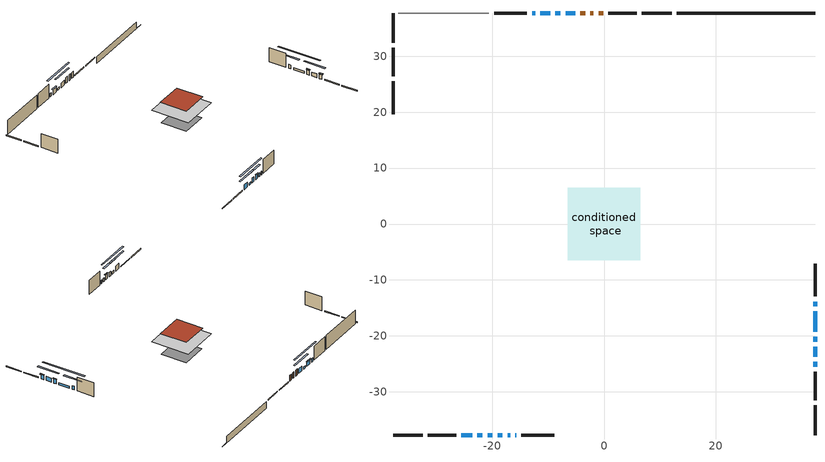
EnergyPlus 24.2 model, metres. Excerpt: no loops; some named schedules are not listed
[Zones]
conditioned space
 floor adiabatic (AdiabaticFloorConstruction): -6.44,-6.44 -6.44,6.44 6.44,6.44 6.44,-6.44 z3.97
 floor foundation (Slab1 construction): -4.39,-4.39 -4.39,4.39 4.39,4.39 4.39,-4.39 z-0.86
 wall outside (RimJoist1 construction): 12.1,37.72 6.79,37.72 / -37.72,-37.72 -32.41,-37.72 / -37.72,37.72 -37.72,32.41 / 37.72,-37.72 37.72,-32.41 z1.53:1.83
 wall outside (RimJoist2 construction): 5.86,37.72 0.8,37.72 / -31.48,-37.72 -26.42,-37.72 / -37.72,31.48 -37.72,26.42 / 37.72,-31.48 37.72,-26.42 z1.53:1.83
 wall outside (AdiabaticWallConstruction 1): -0.13,37.72 -0.95,37.72 / -1.88,37.72 -2.44,37.72 / -3.37,37.72 -4.21,37.72 z1.53:3.56
 wall outside (AdiabaticWallConstruction): 37.72,-25.49 37.72,-24.62 / -9.63,37.72 -11.36,37.72 / -20.81,-37.72 -19.94,-37.72 / -19.02,-37.72 -18.15,-37.72 z1.53:3.13; 37.72,-23.7 37.72,-21.94 z1.53:2.93; 37.72,-21.01 37.72,-20.2 / -5.14,37.72 -6.86,37.72 z1.53:3.11; -25.49,-37.72 -23.58,-37.72 z1.53:3.23; 37.72,-19.27 37.72,-15.61 / -7.79,37.72 -8.71,37.72 / -22.65,-37.72 -21.74,-37.72 z1.53:2.32; -17.23,-37.72 -16.77,-37.72 / -15.84,-37.72 -15.68,-37.72 / -12.29,37.72 -12.85,37.72 z1.53:2.75; 37.72,-14.68 37.72,-13.87 z1.53:2.83
 wall outside (Wall1 construction): -13.77,37.72 -19.64,37.72 / -14.76,-37.72 -8.89,-37.72 / -37.72,25.49 -37.72,19.62 / 37.72,-12.94 37.72,-7.07 z1.53:6.41
 wall foundation (FoundationWall1 construction): 13.03,37.72,-0.86 13.03,37.72,1.53 35.09,37.72,1.53 35.09,37.72,-0.76 37.72,37.72,-0.76 37.72,37.72,-0.86
 wall adiabatic (Wall3 construction): -20.57,37.72 -36.79,37.72 z1.53:6.41
 window (WindowConstruction): 37.72,-25.49 37.72,-24.62 z1.53:3.13
 window (WindowConstruction 5): 37.72,-23.69 37.72,-21.94 z1.53:2.93
 window (WindowConstruction 6): 37.72,-21.01 37.72,-20.2 z1.53:3.11
 window (WindowConstruction 7): -5.14,37.72 -6.86,37.72 z1.53:3.11
 window (WindowConstruction 8): -25.49,-37.72 -23.58,-37.72 z1.53:3.23
 window (WindowConstruction 12): 37.72,-19.27 37.72,-15.61 z1.53:2.32
 window (WindowConstruction 13): -7.79,37.72 -8.7,37.72 z1.53:2.32
 window (WindowConstruction 1): -9.63,37.72 -11.36,37.72 z1.53:3.13
 window (WindowConstruction 14): -22.65,-37.72 -21.74,-37.72 z1.53:2.32
 window (WindowConstruction 2): -20.81,-37.72 -19.95,-37.72 z1.53:3.13
 window (WindowConstruction 3): -19.02,-37.72 -18.15,-37.72 z1.53:3.13
 window (WindowConstruction 9): -17.22,-37.72 -16.77,-37.72 z1.53:2.75
 window (WindowConstruction 10): -15.84,-37.72 -15.69,-37.72 z1.53:2.75
 window (WindowConstruction 11): -12.29,37.72 -12.84,37.72 z1.53:2.75
 window (WindowConstruction 4): 37.72,-14.68 37.72,-13.87 z1.53:2.83
 door (Door): -0.13,37.72 -0.95,37.72 z1.53:3.56
 door (Door 1): -1.88,37.72 -2.44,37.72 z1.53:3.56
 door (Door 2): -3.37,37.72 -4.21,37.72 z1.53:3.56
 ceiling adiabatic (AdiabaticFloorConstruction): 6.44,-6.44 6.44,6.44 -6.44,6.44 -6.44,-6.44 z3.97
 roof outside (Roof1 construction): -4.55,4.55 -4.55,-4.55 4.55,-4.55 4.55,4.55 z6.41
shading: 37.72,-24.42 37.72,-25.69 38.13,-25.69 38.13,-24.42 z3.33; 37.72,-19.15 37.72,-26.48 38.13,-26.48 38.13,-19.15 z5.71; 37.72,-20 37.72,-21.21 38.13,-21.21 38.13,-20 z3.31; -9.65,37.72 -2.35,37.72 -2.35,38.13 -9.65,38.13 z5.89; -20.79,-37.72 -28.28,-37.72 -28.28,-38.13 -20.79,-38.13 z6.02; 37.72,-10.15 37.72,-24.73 38.13,-24.73 38.13,-10.15 z7.78; -14.16,37.72 -2.33,37.72 -2.33,38.13 -14.16,38.13 z7.78; -11.56,37.72 -9.43,37.72 -9.43,38.13 -11.56,38.13 z3.33; -16.28,-37.72 -28.11,-37.72 -28.11,-38.13 -16.28,-38.13 z7.78; -17.16,-37.72 -23.6,-37.72 -23.6,-38.13 -17.16,-38.13 z5.92; -17.95,-37.72 -19.22,-37.72 -19.22,-38.13 -17.95,-38.13 z3.33; 37.72,-11.08 37.72,-17.47 38.13,-17.47 38.13,-11.08 z5.61
[Building]
Building 1: Terrain=Suburbs
[Site:Location]
Quebec Intl AP_QC: Latitude {deg}=46.8; Longitude {deg}=-71.38; Time Zone {hr}=-5; Elevation {m}=74; Keep Site Location Information=Yes
[Site:GroundTemperature:Shallow]
0.0108218, -2.24938, -2.43038, -1.3578, 2.94801, 7.23376, 10.9493, 13.303, 13.5029, 11.5886, 7.96783, 3.81355
[Site:WaterMainsTemperature]
Calculation Method=Schedule; Temperature Schedule=mains temperature schedule
[Material] Roughness=Rough; Thermal Absorptance=0.9
Name | Thickness {m} | Conductivity {W/m-K} | Density {kg/m3} | Specific Heat {J/kg-K} | Solar Absorptance | Visible Absorptance
asphalt or fiberglass shingles | 0.00635 | 0.162714 | 1121.4 | 1465.45 | 0.4 | 0.4
concrete 4.0 in. | 0.1016 | 1.803125 | 2242.8 | 837.4 | 0.7 | 0.7
concrete 8.0 in. | 0.2032 | 1.803125 | 2242.8 | 837.4 | 0.7 | 0.7
door material | 0.04445 | 0.188738 | 512.64 | 1214.23 | 0.7 | 0.7
door material 1 | 0.04445 | 0.053851 | 512.64 | 1214.23 | 0.7 | 0.7
exterior vertical ins | 0.0510242 | 0.029427 | 32.04 | 1214.23 | 0.7 | 0.7
floor covering | 0.0127 | 0.0433444 | 54.468 | 1339.84 | 0.6 | 0.6
floor rigid ins; wall rigid ins | 0.512978 | 0.029427 | 32.04 | 1214.23 | 0.7 | 0.7
floor stud and cavity | 0.1397 | 1.75129 | 37.0049 | 1207.88 | 0.7 | 0.7
furniture material conditioned space 1 | 0.1524 | 0.115458 | 640.8 | 1214.23 | 0.6 | 0.6
gypsum board | 0.0127 | 0.160291 | 801 | 837.4 | 0.6 | 0.6
gypsum board 1 | 0.0127 | 0.160291 | 801 | 837.4 | 0.7 | 0.7
osb sheathing 0.5 in. | 0.0127 | 0.115458 | 512.64 | 1214.23 | 0.7 | 0.7
osb sheathing 0.5 in. 1 | 0.0127 | 0.115458 | 512.64 | 1214.23 | 0.4 | 0.4
osb sheathing 0.75 in. | 0.01905 | 0.115458 | 512.64 | 1214.23 | 0.7 | 0.7
rim joist stud and cavity | 0.0508 | 0.177588 | 50.32683 | 1063.81 | 0.6 | 0.6
rim joist stud and cavity 1 | 0.0508 | 0.107068 | 50.32683 | 1063.81 | 0.6 | 0.6
roof rigid ins | 0.103632 | 0.029427 | 32.04 | 1214.23 | 0.7 | 0.7
roof stud and cavity | 0.2032 | 0.272854 | 78.34581 | 1123.46 | 0.7 | 0.7
wall stud and cavity | 0.1397 | 0.130064 | 139.0536 | 1170.24 | 0.7 | 0.7
wall stud and cavity 1 | 0.1397 | 0.11293 | 139.0536 | 1170.24 | 0.7 | 0.7
wall stud and cavity 2 | 0.0889 | 0.380278 | 52.3479 | 1209.89 | 0.7 | 0.7
wall stud and cavity 3 | 0.0889 | 0.391764 | 83.0341 | 1211.67 | 0.7 | 0.7
wood siding | 0.0254 | 0.102417 | 544.68 | 1172.36 | 0.4 | 0.4
wood siding 1; wood siding 2; wood siding 3 | 0.0254 | 0.102417 | 544.68 | 1172.36 | 0.7 | 0.7
[WindowMaterial:SimpleGlazingSystem]
Name | U-Factor {W/m2-K} | Solar Heat Gain Coefficient
WindowMaterial | 2.94631 | 0.59
WindowMaterial 1 | 2.97868 | 0.56
WindowMaterial 10 | 3.03035 | 0.49
WindowMaterial 2 | 2.958238 | 0.57
WindowMaterial 3 | 2.91168 | 0.63
WindowMaterial 4 | 2.95142 | 0.58
WindowMaterial 5 | 2.97981 | 0.56
WindowMaterial 6 | 2.90032 | 0.65
WindowMaterial 7 | 5.37025 | 0.69
WindowMaterial 8 | 4.69684 | 0.56
WindowMaterial 9 | 2.98038 | 0.61
[Construction]
AdiabaticFloorConstruction: floor stud and cavity, floor rigid ins, osb sheathing 0.75 in., floor covering
AdiabaticWallConstruction: wood siding 2, wall rigid ins, wall stud and cavity 2, gypsum board
AdiabaticWallConstruction 1: wood siding 3, wall rigid ins, wall stud and cavity 2, gypsum board
Door; Door 2: door material
Door 1: door material 1
FoundationWall1 construction: concrete 8.0 in., gypsum board 1
furniture construction conditioned space 1: furniture material conditioned space 1
PartitionWallConstruction: gypsum board, wall stud and cavity 3, gypsum board
RimJoist1 construction: wood siding 1, rim joist stud and cavity
RimJoist2 construction: wood siding 1, rim joist stud and cavity 1
Roof1 construction: asphalt or fiberglass shingles, roof rigid ins, osb sheathing 0.75 in., roof stud and cavity, gypsum board
Slab1 construction: concrete 4.0 in.
Wall1 construction: wood siding, osb sheathing 0.5 in., wall stud and cavity, gypsum board
Wall3 construction: osb sheathing 0.5 in. 1, wall stud and cavity 1, gypsum board
WindowConstruction; WindowConstruction 1: WindowMaterial
WindowConstruction 10: WindowMaterial 8
WindowConstruction 11: WindowMaterial 9
WindowConstruction 12; WindowConstruction 13; WindowConstruction 14: WindowMaterial 10
WindowConstruction 2; WindowConstruction 3: WindowMaterial 1
WindowConstruction 4: WindowMaterial 2
WindowConstruction 5: WindowMaterial 3
WindowConstruction 6: WindowMaterial 4
WindowConstruction 7: WindowMaterial 5
WindowConstruction 8: WindowMaterial 6
WindowConstruction 9: WindowMaterial 7
[Zone]
conditioned space: Multiplier=1; Volume {m3}=689.5; Part of Total Floor Area=Yes
[Space]
conditioned space 1: Zone=conditioned space; Volume {m3}=689.5
[SurfaceProperty:ExposedFoundationPerimeter]
Slab1: Exposed Perimeter Calculation Method=TotalExposedPerimeter; Total Exposed Perimeter {m}=24.689
[InternalMass] Zone or ZoneList=conditioned space; Space or SpaceList=conditioned space 1
Name | Construction | Surface Area {m2}
furniture mass conditioned space 1 | furniture construction conditioned space 1 | 97.1279
partition wall mass | PartitionWallConstruction | 242.82
[Lights]
interior lighting: Zone or ZoneList or Space or SpaceList=conditioned space 1; Schedule=interior lighting schedule; Design Level Calculation Method=LightingLevel; Lighting Level {W}=343.2; Return Air Fraction=0; Fraction Radiant=0.6; Fraction Visible=0.2; Fraction Replaceable=1
[People]
occupants: Zone or ZoneList or Space or SpaceList=conditioned space 1; Number of People Schedule=occupants schedule; Number of People Calculation Method=People; Number of People=3; Fraction Radiant=0.314171; Sensible Heat Fraction=0.56303; Activity Level Schedule=occupants activity schedule; Carbon Dioxide Generation Rate {m3/s-W}=0; Enable ASHRAE 55 Comfort Warnings=No; Mean Radiant Temperature Calculation Type=EnclosureAveraged
[ElectricEquipment] Zone or ZoneList or Space or SpaceList=conditioned space 1; Design Level Calculation Method=EquipmentLevel
Name | Schedule | Design Level {W} | Fraction Latent | Fraction Radiant | Fraction Lost
clothes dryer | clothes dryer schedule | 140.772 | 0.015 | 0.081 | 0.85
clothes washer | clothes washer schedule | 32.1985 | 0.03 | 0.162 | 0.7
cooking range | cooking range schedule | 208.969 | 0.08 | 0.432 | 0.2
dishwasher | dishwasher schedule | 66.8632 | 0.3 | 0.18 | 0.4
fridge | fridge schedule | 72.9452 | 0 | 0.6 | 0
mech vent bath fan 0 | mech vent bath fan 0 schedule | 50.2 | 0 | 0 | 1
mech vent house fan | mech vent house fan schedule | 0 | 0 | 0 | 1
mech vent house fan cfis | mech vent house fan cfis schedule | 0 | 0 | 0 | 0
mech vent range fan 0 | mech vent range fan 0 schedule | 57 | 0 | 0 | 1
misc plug loads | misc plug loads schedule | 494.7 | 0.045 | 0.513 | 0.1
whole house fan | Always On Discrete | 0 | 0 | 0 | 1
[OtherEquipment] Zone or ZoneList or Space or SpaceList=conditioned space 1; Design Level Calculation Method=EquipmentLevel
Name | Fuel Type | Schedule | Design Level {W} | Fraction Latent | Fraction Radiant | Fraction Lost
clothes dryer 1 | Electricity | clothes dryer schedule | 0 | 0.015 | 0.081 | 0.85
cooking range 1 | Electricity | cooking range schedule | 0 | 0.08 | 0.432 | 0.2
general water use latent | None | general water use schedule | 59.3978 | 1 | 0 | 0
general water use sensible | None | general water use schedule | -58.539 | 0 | 0.6 | 0
mech vent house fan latent load | None | Always On Discrete | 0 | 1 | 0 | 0
mech vent house fan sensible load | None | Always On Discrete | 0 | 0 | 0 | 0
water heater energy adjustment1 | Electricity | Always On Discrete | 0.01 | 0 | 0 | 1
[ZoneInfiltration:DesignFlowRate] Zone or ZoneList or Space or SpaceList=conditioned space 1; Schedule=Always On Discrete; Design Flow Rate Calculation Method=Flow/Zone; Design Flow Rate {m3/s}=0
infil flow; natural vent flow; whole house fan flow
[Foundation:Kiva]
Foundation Kiva 1: Initial Indoor Air Temperature {C}=18; Wall Height Above Grade {m}=1.53; Wall Depth Below Slab {m}=0.2032; Custom Block Material Name 1=exterior vertical ins; Custom Block Depth 1 {m}=2.39; Custom Block X Position 1 {m}=0.2159; Custom Block Z Position 1 {m}=0
[Foundation:Kiva:Settings]
Soil Conductivity {W/m-K}=0.849921; Soil Density {kg/m3}=1842.3; Soil Specific Heat {J/kg-K}=418.7; Ground Solar Absorptivity=0.9; Ground Thermal Absorptivity=0.9; Ground Surface Roughness {m}=0.03; Far-Field Width {m}=40; Deep-Ground Boundary Condition=ZeroFlux; Deep-Ground Depth {m}=40; Minimum Cell Dimension {m}=0.2; Maximum Cell Growth Coefficient=3; Simulation Timestep=Timestep
[Exterior:Lights]
exterior lighting: Schedule=exterior lighting schedule; Design Level {W}=75.6
[Schedule:Week:Daily]
interior lighting schedule Week Rule - Jan1-Jan27: interior lighting schedule day, interior lighting schedule day, interior lighting schedule day, interior lighting schedule day, interior lighting schedule day, interior lighting schedule day, interior lighting schedule day, interior lighting schedule default day, interior lighting schedule default day, interior lighting schedule default day, interior lighting schedule default day, interior lighting schedule default day
interior lighting schedule Week Rule - Jan28-Feb3: interior lighting schedule day, interior lighting schedule day, interior lighting schedule day, interior lighting schedule day, interior lighting schedule day 1, interior lighting schedule day 1, interior lighting schedule day 1, interior lighting schedule default day, interior lighting schedule default day, interior lighting schedule default day, interior lighting schedule default day, interior lighting schedule default day
interior lighting schedule Week Rule - Feb4-Feb24: interior lighting schedule day 1, interior lighting schedule day 1, interior lighting schedule day 1, interior lighting schedule day 1, interior lighting schedule day 1, interior lighting schedule day 1, interior lighting schedule day 1, interior lighting schedule default day, interior lighting schedule default day, interior lighting schedule default day, interior lighting schedule default day, interior lighting schedule default day
interior lighting schedule Week Rule - Feb25-Mar3: interior lighting schedule day 1, interior lighting schedule day 1, interior lighting schedule day 1, interior lighting schedule day 1, interior lighting schedule day 2, interior lighting schedule day 2, interior lighting schedule day 2, interior lighting schedule default day, interior lighting schedule default day, interior lighting schedule default day, interior lighting schedule default day, interior lighting schedule default day
interior lighting schedule Week Rule - Mar4-Mar31: interior lighting schedule day 2, interior lighting schedule day 2, interior lighting schedule day 2, interior lighting schedule day 2, interior lighting schedule day 2, interior lighting schedule day 2, interior lighting schedule day 2, interior lighting schedule default day, interior lighting schedule default day, interior lighting schedule default day, interior lighting schedule default day, interior lighting schedule default day
interior lighting schedule Week Rule - Apr1-Apr28: interior lighting schedule day 3, interior lighting schedule day 3, interior lighting schedule day 3, interior lighting schedule day 3, interior lighting schedule day 3, interior lighting schedule day 3, interior lighting schedule day 3, interior lighting schedule default day, interior lighting schedule default day, interior lighting schedule default day, interior lighting schedule default day, interior lighting schedule default day
interior lighting schedule Week Rule - Apr29-May5: interior lighting schedule day 3, interior lighting schedule day 3, interior lighting schedule day 4, interior lighting schedule day 4, interior lighting schedule day 4, interior lighting schedule day 4, interior lighting schedule day 4, interior lighting schedule default day, interior lighting schedule default day, interior lighting schedule default day, interior lighting schedule default day, interior lighting schedule default day
interior lighting schedule Week Rule - May6-May26: interior lighting schedule day 4, interior lighting schedule day 4, interior lighting schedule day 4, interior lighting schedule day 4, interior lighting schedule day 4, interior lighting schedule day 4, interior lighting schedule day 4, interior lighting schedule default day, interior lighting schedule default day, interior lighting schedule default day, interior lighting schedule default day, interior lighting schedule default day
interior lighting schedule Week Rule - May27-Jun2: interior lighting schedule day 4, interior lighting schedule day 4, interior lighting schedule day 4, interior lighting schedule day 4, interior lighting schedule day 4, interior lighting schedule day 5, interior lighting schedule day 5, interior lighting schedule default day, interior lighting schedule default day, interior lighting schedule default day, interior lighting schedule default day, interior lighting schedule default day
interior lighting schedule Week Rule - Jun3-Jun30: interior lighting schedule day 5, interior lighting schedule day 5, interior lighting schedule day 5, interior lighting schedule day 5, interior lighting schedule day 5, interior lighting schedule day 5, interior lighting schedule day 5, interior lighting schedule default day, interior lighting schedule default day, interior lighting schedule default day, interior lighting schedule default day, interior lighting schedule default day
interior lighting schedule Week Rule - Jul1-Jul28: interior lighting schedule day 6, interior lighting schedule day 6, interior lighting schedule day 6, interior lighting schedule day 6, interior lighting schedule day 6, interior lighting schedule day 6, interior lighting schedule day 6, interior lighting schedule default day, interior lighting schedule default day, interior lighting schedule default day, interior lighting schedule default day, interior lighting schedule default day
interior lighting schedule Week Rule - Jul29-Aug4: interior lighting schedule day 6, interior lighting schedule day 6, interior lighting schedule day 6, interior lighting schedule day 7, interior lighting schedule day 7, interior lighting schedule day 7, interior lighting schedule day 7, interior lighting schedule default day, interior lighting schedule default day, interior lighting schedule default day, interior lighting schedule default day, interior lighting schedule default day
interior lighting schedule Week Rule - Aug5-Aug25: interior lighting schedule day 7, interior lighting schedule day 7, interior lighting schedule day 7, interior lighting schedule day 7, interior lighting schedule day 7, interior lighting schedule day 7, interior lighting schedule day 7, interior lighting schedule default day, interior lighting schedule default day, interior lighting schedule default day, interior lighting schedule default day, interior lighting schedule default day
interior lighting schedule Week Rule - Aug26-Sep1: interior lighting schedule day 7, interior lighting schedule day 7, interior lighting schedule day 7, interior lighting schedule day 7, interior lighting schedule day 7, interior lighting schedule day 7, interior lighting schedule day 8, interior lighting schedule default day, interior lighting schedule default day, interior lighting schedule default day, interior lighting schedule default day, interior lighting schedule default day
interior lighting schedule Week Rule - Sep2-Sep29: interior lighting schedule day 8, interior lighting schedule day 8, interior lighting schedule day 8, interior lighting schedule day 8, interior lighting schedule day 8, interior lighting schedule day 8, interior lighting schedule day 8, interior lighting schedule default day, interior lighting schedule default day, interior lighting schedule default day, interior lighting schedule default day, interior lighting schedule default day
interior lighting schedule Week Rule - Sep30-Oct6: interior lighting schedule day 8, interior lighting schedule day 9, interior lighting schedule day 9, interior lighting schedule day 9, interior lighting schedule day 9, interior lighting schedule day 9, interior lighting schedule day 9, interior lighting schedule default day, interior lighting schedule default day, interior lighting schedule default day, interior lighting schedule default day, interior lighting schedule default day
interior lighting schedule Week Rule - Oct7-Oct27: interior lighting schedule day 9, interior lighting schedule day 9, interior lighting schedule day 9, interior lighting schedule day 9, interior lighting schedule day 9, interior lighting schedule day 9, interior lighting schedule day 9, interior lighting schedule default day, interior lighting schedule default day, interior lighting schedule default day, interior lighting schedule default day, interior lighting schedule default day
interior lighting schedule Week Rule - Oct28-Nov3: interior lighting schedule day 9, interior lighting schedule day 9, interior lighting schedule day 9, interior lighting schedule day 9, interior lighting schedule day 10, interior lighting schedule day 10, interior lighting schedule day 10, interior lighting schedule default day, interior lighting schedule default day, interior lighting schedule default day, interior lighting schedule default day, interior lighting schedule default day
interior lighting schedule Week Rule - Nov4-Nov24: interior lighting schedule day 10, interior lighting schedule day 10, interior lighting schedule day 10, interior lighting schedule day 10, interior lighting schedule day 10, interior lighting schedule day 10, interior lighting schedule day 10, interior lighting schedule default day, interior lighting schedule default day, interior lighting schedule default day, interior lighting schedule default day, interior lighting schedule default day
interior lighting schedule Week Rule - Nov25-Dec1: interior lighting schedule day 10, interior lighting schedule day 10, interior lighting schedule day 10, interior lighting schedule day 10, interior lighting schedule day 10, interior lighting schedule day 10, interior lighting schedule day 11, interior lighting schedule default day, interior lighting schedule default day, interior lighting schedule default day, interior lighting schedule default day, interior lighting schedule default day
interior lighting schedule Week Rule - Dec2-Dec31: interior lighting schedule day 11, interior lighting schedule day 11, interior lighting schedule day 11, interior lighting schedule day 11, interior lighting schedule day 11, interior lighting schedule day 11, interior lighting schedule day 11, interior lighting schedule default day, interior lighting schedule default day, interior lighting schedule default day, interior lighting schedule default day, interior lighting schedule default day
occupants schedule Week Rule - Jan1-Dec31: occupants schedule day, occupants schedule day, occupants schedule day, occupants schedule day, occupants schedule day, occupants schedule day, occupants schedule day, occupants schedule default day, occupants schedule default day, occupants schedule default day, occupants schedule default day, occupants schedule default day
clothes dryer schedule Week Rule - Jan1-Dec31: clothes dryer schedule day, clothes dryer schedule day, clothes dryer schedule day, clothes dryer schedule day, clothes dryer schedule day, clothes dryer schedule day, clothes dryer schedule day, clothes dryer schedule default day, clothes dryer schedule default day, clothes dryer schedule default day, clothes dryer schedule default day, clothes dryer schedule default day
clothes washer schedule Week Rule - Jan1-Dec31: clothes washer schedule day, clothes washer schedule day, clothes washer schedule day, clothes washer schedule day, clothes washer schedule day, clothes washer schedule day, clothes washer schedule day, clothes washer schedule default day, clothes washer schedule default day, clothes washer schedule default day, clothes washer schedule default day, clothes washer schedule default day
cooking range schedule Week Rule - Jan1-Dec31: cooking range schedule day, cooking range schedule day, cooking range schedule day, cooking range schedule day, cooking range schedule day, cooking range schedule day, cooking range schedule day, cooking range schedule default day, cooking range schedule default day, cooking range schedule default day, cooking range schedule default day, cooking range schedule default day
dishwasher schedule Week Rule - Jan1-Dec31: dishwasher schedule day, dishwasher schedule day, dishwasher schedule day, dishwasher schedule day, dishwasher schedule day, dishwasher schedule day, dishwasher schedule day, dishwasher schedule default day, dishwasher schedule default day, dishwasher schedule default day, dishwasher schedule default day, dishwasher schedule default day
mech vent bath fan 0 schedule Week Rule - Jan1-Dec31: mech vent bath fan 0 schedule day, mech vent bath fan 0 schedule day, mech vent bath fan 0 schedule day, mech vent bath fan 0 schedule day, mech vent bath fan 0 schedule day, mech vent bath fan 0 schedule day, mech vent bath fan 0 schedule day, mech vent bath fan 0 schedule default day, mech vent bath fan 0 schedule default day, mech vent bath fan 0 schedule default day, mech vent bath fan 0 schedule default day, mech vent bath fan 0 schedule default day
mech vent range fan 0 schedule Week Rule - Jan1-Dec31: mech vent range fan 0 schedule day, mech vent range fan 0 schedule day, mech vent range fan 0 schedule day, mech vent range fan 0 schedule day, mech vent range fan 0 schedule day, mech vent range fan 0 schedule day, mech vent range fan 0 schedule day, mech vent range fan 0 schedule default day, mech vent range fan 0 schedule default day, mech vent range fan 0 schedule default day, mech vent range fan 0 schedule default day, mech vent range fan 0 schedule default day
misc plug loads schedule Week Rule - Jan1-Dec31: misc plug loads schedule day, misc plug loads schedule day, misc plug loads schedule day, misc plug loads schedule day, misc plug loads schedule day, misc plug loads schedule day, misc plug loads schedule day, misc plug loads schedule default day, misc plug loads schedule default day, misc plug loads schedule default day, misc plug loads schedule default day, misc plug loads schedule default day
general water use schedule Week Rule - Jan1-Dec31: general water use schedule day, general water use schedule day, general water use schedule day, general water use schedule day, general water use schedule day, general water use schedule day, general water use schedule day, general water use schedule default day, general water use schedule default day, general water use schedule default day, general water use schedule default day, general water use schedule default day
exterior lighting schedule Week Rule - Jan1-Jan27: exterior lighting schedule day, exterior lighting schedule day, exterior lighting schedule day, exterior lighting schedule day, exterior lighting schedule day, exterior lighting schedule day, exterior lighting schedule day, exterior lighting schedule default day, exterior lighting schedule default day, exterior lighting schedule default day, exterior lighting schedule default day, exterior lighting schedule default day
exterior lighting schedule Week Rule - Jan28-Feb3: exterior lighting schedule day, exterior lighting schedule day, exterior lighting schedule day, exterior lighting schedule day, exterior lighting schedule day 1, exterior lighting schedule day 1, exterior lighting schedule day 1, exterior lighting schedule default day, exterior lighting schedule default day, exterior lighting schedule default day, exterior lighting schedule default day, exterior lighting schedule default day
exterior lighting schedule Week Rule - Feb4-Feb24: exterior lighting schedule day 1, exterior lighting schedule day 1, exterior lighting schedule day 1, exterior lighting schedule day 1, exterior lighting schedule day 1, exterior lighting schedule day 1, exterior lighting schedule day 1, exterior lighting schedule default day, exterior lighting schedule default day, exterior lighting schedule default day, exterior lighting schedule default day, exterior lighting schedule default day
exterior lighting schedule Week Rule - Feb25-Mar3: exterior lighting schedule day 1, exterior lighting schedule day 1, exterior lighting schedule day 1, exterior lighting schedule day 1, exterior lighting schedule day 2, exterior lighting schedule day 2, exterior lighting schedule day 2, exterior lighting schedule default day, exterior lighting schedule default day, exterior lighting schedule default day, exterior lighting schedule default day, exterior lighting schedule default day
exterior lighting schedule Week Rule - Mar4-Mar31: exterior lighting schedule day 2, exterior lighting schedule day 2, exterior lighting schedule day 2, exterior lighting schedule day 2, exterior lighting schedule day 2, exterior lighting schedule day 2, exterior lighting schedule day 2, exterior lighting schedule default day, exterior lighting schedule default day, exterior lighting schedule default day, exterior lighting schedule default day, exterior lighting schedule default day
exterior lighting schedule Week Rule - Apr1-Apr28: exterior lighting schedule day 3, exterior lighting schedule day 3, exterior lighting schedule day 3, exterior lighting schedule day 3, exterior lighting schedule day 3, exterior lighting schedule day 3, exterior lighting schedule day 3, exterior lighting schedule default day, exterior lighting schedule default day, exterior lighting schedule default day, exterior lighting schedule default day, exterior lighting schedule default day
exterior lighting schedule Week Rule - Apr29-May5: exterior lighting schedule day 3, exterior lighting schedule day 3, exterior lighting schedule day 4, exterior lighting schedule day 4, exterior lighting schedule day 4, exterior lighting schedule day 4, exterior lighting schedule day 4, exterior lighting schedule default day, exterior lighting schedule default day, exterior lighting schedule default day, exterior lighting schedule default day, exterior lighting schedule default day
exterior lighting schedule Week Rule - May6-May26: exterior lighting schedule day 4, exterior lighting schedule day 4, exterior lighting schedule day 4, exterior lighting schedule day 4, exterior lighting schedule day 4, exterior lighting schedule day 4, exterior lighting schedule day 4, exterior lighting schedule default day, exterior lighting schedule default day, exterior lighting schedule default day, exterior lighting schedule default day, exterior lighting schedule default day
exterior lighting schedule Week Rule - May27-Jun2: exterior lighting schedule day 4, exterior lighting schedule day 4, exterior lighting schedule day 4, exterior lighting schedule day 4, exterior lighting schedule day 4, exterior lighting schedule day 5, exterior lighting schedule day 5, exterior lighting schedule default day, exterior lighting schedule default day, exterior lighting schedule default day, exterior lighting schedule default day, exterior lighting schedule default day
exterior lighting schedule Week Rule - Jun3-Jun30: exterior lighting schedule day 5, exterior lighting schedule day 5, exterior lighting schedule day 5, exterior lighting schedule day 5, exterior lighting schedule day 5, exterior lighting schedule day 5, exterior lighting schedule day 5, exterior lighting schedule default day, exterior lighting schedule default day, exterior lighting schedule default day, exterior lighting schedule default day, exterior lighting schedule default day
exterior lighting schedule Week Rule - Jul1-Jul28: exterior lighting schedule day 6, exterior lighting schedule day 6, exterior lighting schedule day 6, exterior lighting schedule day 6, exterior lighting schedule day 6, exterior lighting schedule day 6, exterior lighting schedule day 6, exterior lighting schedule default day, exterior lighting schedule default day, exterior lighting schedule default day, exterior lighting schedule default day, exterior lighting schedule default day
exterior lighting schedule Week Rule - Jul29-Aug4: exterior lighting schedule day 6, exterior lighting schedule day 6, exterior lighting schedule day 6, exterior lighting schedule day 7, exterior lighting schedule day 7, exterior lighting schedule day 7, exterior lighting schedule day 7, exterior lighting schedule default day, exterior lighting schedule default day, exterior lighting schedule default day, exterior lighting schedule default day, exterior lighting schedule default day
exterior lighting schedule Week Rule - Aug5-Aug25: exterior lighting schedule day 7, exterior lighting schedule day 7, exterior lighting schedule day 7, exterior lighting schedule day 7, exterior lighting schedule day 7, exterior lighting schedule day 7, exterior lighting schedule day 7, exterior lighting schedule default day, exterior lighting schedule default day, exterior lighting schedule default day, exterior lighting schedule default day, exterior lighting schedule default day
exterior lighting schedule Week Rule - Aug26-Sep1: exterior lighting schedule day 7, exterior lighting schedule day 7, exterior lighting schedule day 7, exterior lighting schedule day 7, exterior lighting schedule day 7, exterior lighting schedule day 7, exterior lighting schedule day 8, exterior lighting schedule default day, exterior lighting schedule default day, exterior lighting schedule default day, exterior lighting schedule default day, exterior lighting schedule default day
exterior lighting schedule Week Rule - Sep2-Sep29: exterior lighting schedule day 8, exterior lighting schedule day 8, exterior lighting schedule day 8, exterior lighting schedule day 8, exterior lighting schedule day 8, exterior lighting schedule day 8, exterior lighting schedule day 8, exterior lighting schedule default day, exterior lighting schedule default day, exterior lighting schedule default day, exterior lighting schedule default day, exterior lighting schedule default day
exterior lighting schedule Week Rule - Sep30-Oct6: exterior lighting schedule day 8, exterior lighting schedule day 9, exterior lighting schedule day 9, exterior lighting schedule day 9, exterior lighting schedule day 9, exterior lighting schedule day 9, exterior lighting schedule day 9, exterior lighting schedule default day, exterior lighting schedule default day, exterior lighting schedule default day, exterior lighting schedule default day, exterior lighting schedule default day
exterior lighting schedule Week Rule - Oct7-Oct27: exterior lighting schedule day 9, exterior lighting schedule day 9, exterior lighting schedule day 9, exterior lighting schedule day 9, exterior lighting schedule day 9, exterior lighting schedule day 9, exterior lighting schedule day 9, exterior lighting schedule default day, exterior lighting schedule default day, exterior lighting schedule default day, exterior lighting schedule default day, exterior lighting schedule default day
exterior lighting schedule Week Rule - Oct28-Nov3: exterior lighting schedule day 9, exterior lighting schedule day 9, exterior lighting schedule day 9, exterior lighting schedule day 9, exterior lighting schedule day 10, exterior lighting schedule day 10, exterior lighting schedule day 10, exterior lighting schedule default day, exterior lighting schedule default day, exterior lighting schedule default day, exterior lighting schedule default day, exterior lighting schedule default day
exterior lighting schedule Week Rule - Nov4-Nov24: exterior lighting schedule day 10, exterior lighting schedule day 10, exterior lighting schedule day 10, exterior lighting schedule day 10, exterior lighting schedule day 10, exterior lighting schedule day 10, exterior lighting schedule day 10, exterior lighting schedule default day, exterior lighting schedule default day, exterior lighting schedule default day, exterior lighting schedule default day, exterior lighting schedule default day
exterior lighting schedule Week Rule - Nov25-Dec1: exterior lighting schedule day 10, exterior lighting schedule day 10, exterior lighting schedule day 10, exterior lighting schedule day 10, exterior lighting schedule day 10, exterior lighting schedule day 10, exterior lighting schedule day 11, exterior lighting schedule default day, exterior lighting schedule default day, exterior lighting schedule default day, exterior lighting schedule default day, exterior lighting schedule default day
[Schedule:Year]
interior lighting schedule: interior lighting schedule Week Rule - Jan1-Jan27, 1, 1, 1, 27, interior lighting schedule Week Rule - Jan28-Feb3, 1, 28, 2, 3, interior lighting schedule Week Rule - Feb4-Feb24, 2, 4, 2, 24, interior lighting schedule Week Rule - Feb25-Mar3, 2, 25, 3, 3, interior lighting schedule Week Rule - Mar4-Mar31, 3, 4, 3, 31, interior lighting schedule Week Rule - Apr1-Apr28, 4, 1, 4, 28, interior lighting schedule Week Rule - Apr29-May5, 4, 29, 5, 5, interior lighting schedule Week Rule - May6-May26, 5, 6, 5, 26, interior lighting schedule Week Rule - May27-Jun2, 5, 27, 6, 2, interior lighting schedule Week Rule - Jun3-Jun30, 6, 3, 6, 30, interior lighting schedule Week Rule - Jul1-Jul28, 7, 1, 7, 28, interior lighting schedule Week Rule - Jul29-Aug4, 7, 29, 8, 4, interior lighting schedule Week Rule - Aug5-Aug25, 8, 5, 8, 25, interior lighting schedule Week Rule - Aug26-Sep1, 8, 26, 9, 1, interior lighting schedule Week Rule - Sep2-Sep29, 9, 2, 9, 29, interior lighting schedule Week Rule - Sep30-Oct6, 9, 30, 10, 6, interior lighting schedule Week Rule - Oct7-Oct27, 10, 7, 10, 27, interior lighting schedule Week Rule - Oct28-Nov3, 10, 28, 11, 3, interior lighting schedule Week Rule - Nov4-Nov24, 11, 4, 11, 24, interior lighting schedule Week Rule - Nov25-Dec1, 11, 25, 12, 1, interior lighting schedule Week Rule - Dec2-Dec31, 12, 2, 12, 31
occupants schedule: occupants schedule Week Rule - Jan1-Dec31, 1, 1, 12, 31
clothes dryer schedule: clothes dryer schedule Week Rule - Jan1-Dec31, 1, 1, 12, 31
clothes washer schedule: clothes washer schedule Week Rule - Jan1-Dec31, 1, 1, 12, 31
cooking range schedule: cooking range schedule Week Rule - Jan1-Dec31, 1, 1, 12, 31
dishwasher schedule: dishwasher schedule Week Rule - Jan1-Dec31, 1, 1, 12, 31
mech vent bath fan 0 schedule: mech vent bath fan 0 schedule Week Rule - Jan1-Dec31, 1, 1, 12, 31
mech vent range fan 0 schedule: mech vent range fan 0 schedule Week Rule - Jan1-Dec31, 1, 1, 12, 31
misc plug loads schedule: misc plug loads schedule Week Rule - Jan1-Dec31, 1, 1, 12, 31
general water use schedule: general water use schedule Week Rule - Jan1-Dec31, 1, 1, 12, 31
exterior lighting schedule: exterior lighting schedule Week Rule - Jan1-Jan27, 1, 1, 1, 27, exterior lighting schedule Week Rule - Jan28-Feb3, 1, 28, 2, 3, exterior lighting schedule Week Rule - Feb4-Feb24, 2, 4, 2, 24, exterior lighting schedule Week Rule - Feb25-Mar3, 2, 25, 3, 3, exterior lighting schedule Week Rule - Mar4-Mar31, 3, 4, 3, 31, exterior lighting schedule Week Rule - Apr1-Apr28, 4, 1, 4, 28, exterior lighting schedule Week Rule - Apr29-May5, 4, 29, 5, 5, exterior lighting schedule Week Rule - May6-May26, 5, 6, 5, 26, exterior lighting schedule Week Rule - May27-Jun2, 5, 27, 6, 2, exterior lighting schedule Week Rule - Jun3-Jun30, 6, 3, 6, 30, exterior lighting schedule Week Rule - Jul1-Jul28, 7, 1, 7, 28, exterior lighting schedule Week Rule - Jul29-Aug4, 7, 29, 8, 4, exterior lighting schedule Week Rule - Aug5-Aug25, 8, 5, 8, 25, exterior lighting schedule Week Rule - Aug26-Sep1, 8, 26, 9, 1, exterior lighting schedule Week Rule - Sep2-Sep29, 9, 2, 9, 29, exterior lighting schedule Week Rule - Sep30-Oct6, 9, 30, 10, 6, exterior lighting schedule Week Rule - Oct7-Oct27, 10, 7, 10, 27, exterior lighting schedule Week Rule - Oct28-Nov3, 10, 28, 11, 3, exterior lighting schedule Week Rule - Nov4-Nov24, 11, 4, 11, 24, exterior lighting schedule Week Rule - Nov25-Dec1, 11, 25, 12, 1, exterior lighting schedule Week Rule - Dec2-Dec31, 12, 2, 12, 31
[Schedule:Constant]
Name | Hourly Value
occupants activity schedule | 117.228
fridge schedule | 0
mech vent house fan schedule; mech vent house fan cfis schedule; Always On Discrete | 1
[Schedule:Compact]
mains temperature schedule: Through: 01/01, For: AllDays, Until: 24:00, 5.175, Through: 01/02, For: AllDays, Until: 24:00, 5.10167, Through: 01/03, For: AllDays, Until: 24:00, 5.02889, Through: 01/04, For: AllDays, Until: 24:00, 4.95778, Through: 01/05, For: AllDays, Until: 24:00, 4.88778, Through: 01/06, For: AllDays, Until: 24:00, 4.81833, Through: 01/07, For: AllDays, Until: 24:00, 4.75056, Through: 01/08, For: AllDays, Until: 24:00, 4.68389, Through: 01/09, For: AllDays, Until: 24:00, 4.61833, Through: 01/10, For: AllDays, Until: 24:00, 4.55389, Through: 01/11, For: AllDays, Until: 24:00, 4.49056, Through: 01/12, For: AllDays, Until: 24:00, 4.42889, Through: 01/13, For: AllDays, Until: 24:00, 4.36778, Through: 01/14, For: AllDays, Until: 24:00, 4.30889, Through: 01/15, For: AllDays, Until: 24:00, 4.25056, Through: 01/16, For: AllDays, Until: 24:00, 4.19389, Through: 01/17, For: AllDays, Until: 24:00, 4.13833, Through: 01/18, For: AllDays, Until: 24:00, 4.08444, Through: 01/19, For: AllDays, Until: 24:00, 4.03167, Through: 01/20, For: AllDays, Until: 24:00, 3.98056, Through: 01/21, For: AllDays, Until: 24:00, 3.93056, Through: 01/22, For: AllDays, Until: 24:00, 3.88222, Through: 01/23, For: AllDays, Until: 24:00, 3.835, Through: 01/24, For: AllDays, Until: 24:00, 3.78944, Through: 01/25, For: AllDays, Until: 24:00, 3.74556, Through: 01/26, For: AllDays, Until: 24:00, 3.70278, Through: 01/27, For: AllDays, Until: 24:00, 3.66167, Through: 01/28, For: AllDays, Until: 24:00, 3.62167, Through: 01/29, For: AllDays, Until: 24:00, 3.58389, Through: 01/30, For: AllDays, Until: 24:00, 3.54722, Through: 01/31, For: AllDays, Until: 24:00, 3.51167, Through: 02/01, For: AllDays, Until: 24:00, 3.47833, Through: 02/02, For: AllDays, Until: 24:00, 3.44611, Through: 02/03, For: AllDays, Until: 24:00, 3.41556, Through: 02/04, For: AllDays, Until: 24:00, 3.38667, Through: 02/05, For: AllDays, Until: 24:00, 3.35944, Through: 02/06, For: AllDays, Until: 24:00, 3.33389, Through: 02/07, For: AllDays, Until: 24:00, 3.30944, Through: 02/08, For: AllDays, Until: 24:00, 3.28667, Through: 02/09, For: AllDays, Until: 24:00, 3.26611, Through: 02/10, For: AllDays, Until: 24:00, 3.24667, Through: 02/11, For: AllDays, Until: 24:00, 3.22889, Through: 02/12, For: AllDays, Until: 24:00, 3.21278, Through: 02/13, For: AllDays, Until: 24:00, 3.19833, Through: 02/14, For: AllDays, Until: 24:00, 3.18556, Through: 02/15, For: AllDays, Until: 24:00, 3.17389, Through: 02/16, For: AllDays, Until: 24:00, 3.16444, Through: 02/17, For: AllDays, Until: 24:00, 3.15667, Through: 02/18, For: AllDays, Until: 24:00, 3.15056, Through: 02/19, For: AllDays, Until: 24:00, 3.14556, Through: 02/20, For: AllDays, Until: 24:00, 3.14278, Through: 02/21, For: AllDays, Until: 24:00, 3.14111, Through: 02/22, For: AllDays, Until: 24:00, 3.14167, Through: 02/23, For: AllDays, Until: 24:00, 3.14333, Through: 02/24, For: AllDays, Until: 24:00, 3.14722, Through: 02/25, For: AllDays, Until: 24:00, 3.15222, Through: 02/26, For: AllDays, Until: 24:00, 3.15944, Through: 02/27, For: AllDays, Until: 24:00, 3.16778, Through: 02/28, For: AllDays, Until: 24:00, 3.17778, Through: 03/01, For: AllDays, Until: 24:00, 3.18944, Through: 03/02, For: AllDays, Until: 24:00, 3.20333, Through: 03/03, For: AllDays, Until: 24:00, 3.21833, Through: 03/04, For: AllDays, Until: 24:00, 3.235, Through: 03/05, For: AllDays, Until: 24:00, 3.25333, Through: 03/06, For: AllDays, Until: 24:00, 3.27333, Through: 03/07, For: AllDays, Until: 24:00, 3.29444, Through: 03/08, For: AllDays, Until: 24:00, 3.31778, Through: 03/09, For: AllDays, Until: 24:00, 3.34222, Through: 03/10, For: AllDays, Until: 24:00, 3.36889, Through: 03/11, For: AllDays, Until: 24:00, 3.39667, Through: 03/12, For: AllDays, Until: 24:00, 3.42611, Through: 03/13, For: AllDays, Until: 24:00, 3.45722, Through: 03/14, For: AllDays, Until: 24:00, 3.49, Through: 03/15, For: AllDays, Until: 24:00, 3.52389, Through: 03/16, For: AllDays, Until: 24:00, 3.55944, Through: 03/17, For: AllDays, Until: 24:00, 3.59667, Through: 03/18, For: AllDays, Until: 24:00, 3.63556, Through: 03/19, For: AllDays, Until: 24:00, 3.67556, Through: 03/20, For: AllDays, Until: 24:00, 3.71722, Through: 03/21, For: AllDays, Until: 24:00, 3.76056, Through: 03/22, For: AllDays, Until: 24:00, 3.80556, Through: 03/23, For: AllDays, Until: 24:00, 3.85111, Through: 03/24, For: AllDays, Until: 24:00, 3.89889, Through: 03/25, For: AllDays, Until: 24:00, 3.94778, Through: 03/26, For: AllDays, Until: 24:00, 3.99833, Through: 03/27, For: AllDays, Until: 24:00, 4.05, Through: 03/28, For: AllDays, Until: 24:00, 4.10333, Through: 03/29, For: AllDays, Until: 24:00, 4.15778, Through: 03/30, For: AllDays, Until: 24:00, 4.21333, Through: 03/31, For: AllDays, Until: 24:00, 4.27056, Through: 04/01, For: AllDays, Until: 24:00, 4.32944, Through: 04/02, For: AllDays, Until: 24:00, 4.38889, Through: 04/03, For: AllDays, Until: 24:00, 4.45, Through: 04/04, For: AllDays, Until: 24:00, 4.51222, Through: 04/05, For: AllDays, Until: 24:00, 4.57611, Through: 04/06, For: AllDays, Until: 24:00, 4.64056, Through: 04/07, For: AllDays, Until: 24:00, 4.70667, Through: 04/08, For: AllDays, Until: 24:00, 4.77389, Through: 04/09, For: AllDays, Until: 24:00, 4.84222, Through: 04/10, For: AllDays, Until: 24:00, 4.91167, Through: 04/11, For: AllDays, Until: 24:00, 4.98278, Through: 04/12, For: AllDays, Until: 24:00, 5.05444, Through: 04/13, For: AllDays, Until: 24:00, 5.12722, Through: 04/14, For: AllDays, Until: 24:00, 5.20111, Through: 04/15, For: AllDays, Until: 24:00, 5.27611, Through: 04/16, For: AllDays, Until: 24:00, 5.35167, Through: 04/17, For: AllDays, Until: 24:00, 5.42889, Through: 04/18, For: AllDays, Until: 24:00, 5.50667, Through: 04/19, For: AllDays, Until: 24:00, 5.58556, Through: 04/20, For: AllDays, Until: 24:00, 5.665, Through: 04/21, For: AllDays, Until: 24:00, 5.74611, Through: 04/22, For: AllDays, Until: 24:00, 5.82722, Through: 04/23, For: AllDays, Until: 24:00, 5.91, Through: 04/24, For: AllDays, Until: 24:00, 5.99278, Through: 04/25, For: AllDays, Until: 24:00, 6.07722, Through: 04/26, For: AllDays, Until: 24:00, 6.16167, Through: 04/27, For: AllDays, Until: 24:00, 6.24722, Through: 04/28, For: AllDays, Until: 24:00, 6.33389, Through: 04/29, For: AllDays, Until: 24:00, 6.42056, Through: 04/30, For: AllDays, Until: 24:00, 6.50833, Through: 05/01, For: AllDays, Until: 24:00, 6.59667, Through: 05/02, For: AllDays, Until: 24:00, 6.68556, Through: 05/03, For: AllDays, Until: 24:00, 6.775, Through: 05/04, For: AllDays, Until: 24:00, 6.86556, Through: 05/05, For: AllDays, Until: 24:00, 6.95611, Through: 05/06, For: AllDays, Until: 24:00, 7.04722, Through: 05/07, For: AllDays, Until: 24:00, 7.13889, Through: 05/08, For: AllDays, Until: 24:00, 7.23111, Through: 05/09, For: AllDays, Until: 24:00, 7.32333, Through: 05/10, For: AllDays, Until: 24:00, 7.41667, Through: 05/11, For: AllDays, Until: 24:00, 7.51, Through: 05/12, For: AllDays, Until: 24:00, 7.60389, Through: 05/13, For: AllDays, Until: 24:00, 7.69778, Through: 05/14, For: AllDays, Until: 24:00, 7.79222, Through: 05/15, For: AllDays, Until: 24:00, 7.88667, Through: 05/16, For: AllDays, Until: 24:00, 7.98167, Through: 05/17, For: AllDays, Until: 24:00, 8.07667, Through: 05/18, For: AllDays, Until: 24:00, 8.17167, Through: 05/19, For: AllDays, Until: 24:00, 8.26722, Through: 05/20, For: AllDays, Until: 24:00, 8.36278, Through: 05/21, For: AllDays, Until: 24:00, 8.45833, Through: 05/22, For: AllDays, Until: 24:00, 8.55444, Through: 05/23, For: AllDays, Until: 24:00, 8.65, Through: 05/24, For: AllDays, Until: 24:00, 8.74611, Through: 05/25, For: AllDays, Until: 24:00, 8.84167, Through: 05/26, For: AllDays, Until: 24:00, 8.93722, Through: 05/27, For: AllDays, Until: 24:00, 9.03333, Through: 05/28, For: AllDays, Until: 24:00, 9.12889, Through: 05/29, For: AllDays, Until: 24:00, 9.22389, Through: 05/30, For: AllDays, Until: 24:00, 9.31944, Through: 05/31, For: AllDays, Until: 24:00, 9.41444, Through: 06/01, For: AllDays, Until: 24:00, 9.50944, Through: 06/02, For: AllDays, Until: 24:00, 9.60389, Through: 06/03, For: AllDays, Until: 24:00, 9.69833, Through: 06/04, For: AllDays, Until: 24:00, 9.79278, Through: 06/05, For: AllDays, Until: 24:00, 9.88667, Through: 06/06, For: AllDays, Until: 24:00, 9.98, Through: 06/07, For: AllDays, Until: 24:00, 10.0728, Through: 06/08, For: AllDays, Until: 24:00, 10.1656, Through: 06/09, For: AllDays, Until: 24:00, 10.2578, Through: 06/10, For: AllDays, Until: 24:00, 10.3494, Through: 06/11, For: AllDays, Until: 24:00, 10.4411, Through: 06/12, For: AllDays, Until: 24:00, 10.5317, Through: 06/13, For: AllDays, Until: 24:00, 10.6222, Through: 06/14, For: AllDays, Until: 24:00, 10.7117, Through: 06/15, For: AllDays, Until: 24:00, 10.8006, Through: 06/16, For: AllDays, Until: 24:00, 10.8889, Through: 06/17, For: AllDays, Until: 24:00, 10.9772, Through: 06/18, For: AllDays, Until: 24:00, 11.0639, Through: 06/19, For: AllDays, Until: 24:00, 11.1506, Through: 06/20, For: AllDays, Until: 24:00, 11.2361, Through: 06/21, For: AllDays, Until: 24:00, 11.3211, Through: 06/22, For: AllDays, Until: 24:00, 11.4056, Through: 06/23, For: AllDays, Until: 24:00, 11.4889, Through: 06/24, For: AllDays, Until: 24:00, 11.5711, Through: 06/25, For: AllDays, Until: 24:00, 11.6533, Through: 06/26, For: AllDays, Until: 24:00, 11.7339, Through: 06/27, For: AllDays, Until: 24:00, 11.8139, Through: 06/28, For: AllDays, Until: 24:00, 11.8928, Through: 06/29, For: AllDays, Until: 24:00, 11.9711, Through: 06/30, For: AllDays, Until: 24:00, 12.0483, Through: 07/01, For: AllDays, Until: 24:00, 12.1244, Through: 07/02, For: AllDays, Until: 24:00, 12.1994, Through: 07/03, For: AllDays, Until: 24:00, 12.2733, Through: 07/04, For: AllDays, Until: 24:00, 12.3467, Through: 07/05, For: AllDays, Until: 24:00, 12.4183, Through: 07/06, For: AllDays, Until: 24:00, 12.4894, Through: 07/07, For: AllDays, Until: 24:00, 12.5589, Through: 07/08, For: AllDays, Until: 24:00, 12.6278, Through: 07/09, For: AllDays, Until: 24:00, 12.695, Through: 07/10, For: AllDays, Until: 24:00, 12.7617, Through: 07/11, For: AllDays, Until: 24:00, 12.8267, Through: 07/12, For: AllDays, Until: 24:00, 12.8906, Through: 07/13, For: AllDays, Until: 24:00, 12.9528, Through: 07/14, For: AllDays, Until: 24:00, 13.0144, Through: 07/15, For: AllDays, Until: 24:00, 13.0744, Through: 07/16, For: AllDays, Until: 24:00, 13.1333, Through: 07/17, For: AllDays, Until: 24:00, 13.1906, Through: 07/18, For: AllDays, Until: 24:00, 13.2467, Through: 07/19, For: AllDays, Until: 24:00, 13.3017, Through: 07/20, For: AllDays, Until: 24:00, 13.355, Through: 07/21, For: AllDays, Until: 24:00, 13.4072, Through: 07/22, For: AllDays, Until: 24:00, 13.4578, Through: 07/23, For: AllDays, Until: 24:00, 13.5067, Through: 07/24, For: AllDays, Until: 24:00, 13.5544, Through: 07/25, For: AllDays, Until: 24:00, 13.6011, Through: 07/26, For: AllDays, Until: 24:00, 13.6461, Through: 07/27, For: AllDays, Until: 24:00, 13.6894, Through: 07/28, For: AllDays, Until: 24:00, 13.7317, Through: 07/29, For: AllDays, Until: 24:00, 13.7722, Through: 07/30, For: AllDays, Until: 24:00, 13.8111, Through: 07/31, For: AllDays, Until: 24:00, 13.8489, Through: 08/01, For: AllDays, Until: 24:00, 13.8844, Through: 08/02, For: AllDays, Until: 24:00, 13.9189, Through: 08/03, For: AllDays, Until: 24:00, 13.9522, Through: 08/04, For: AllDays, Until: 24:00, 13.9833, Through: 08/05, For: AllDays, Until: 24:00, 14.0133, Through: 08/06, For: AllDays, Until: 24:00, 14.0411, Through: 08/07, For: AllDays, Until: 24:00, 14.0678, Through: 08/08, For: AllDays, Until: 24:00, 14.0933, Through: 08/09, For: AllDays, Until: 24:00, 14.1167, Through: 08/10, For: AllDays, Until: 24:00, 14.1383, Through: 08/11, For: AllDays, Until: 24:00, 14.1589, Through: 08/12, For: AllDays, Until: 24:00, 14.1772, Through: 08/13, For: AllDays, Until: 24:00, 14.1944, Through: 08/14, For: AllDays, Until: 24:00, 14.21, Through: 08/15, For: AllDays, Until: 24:00, 14.2233, Through: 08/16, For: AllDays, Until: 24:00, 14.2356, Through: 08/17, For: AllDays, Until: 24:00, 14.2461, Through: 08/18, For: AllDays, Until: 24:00, 14.255, Through: 08/19, For: AllDays, Until: 24:00, 14.2622, Through: 08/20, For: AllDays, Until: 24:00, 14.2678, Through: 08/21, For: AllDays, Until: 24:00, 14.2717, Through: 08/22, For: AllDays, Until: 24:00, 14.2739, Through: 08/23, For: AllDays, Until: 24:00, 14.2744, Through: 08/24, For: AllDays, Until: 24:00, 14.2733, Through: 08/25, For: AllDays, Until: 24:00, 14.2711, Through: 08/26, For: AllDays, Until: 24:00, 14.2667, Through: 08/27, For: AllDays, Until: 24:00, 14.2606, Through: 08/28, For: AllDays, Until: 24:00, 14.2528, Through: 08/29, For: AllDays, Until: 24:00, 14.2439, Through: 08/30, For: AllDays, Until: 24:00, 14.2328, Through: 08/31, For: AllDays, Until: 24:00, 14.2206, Through: 09/01, For: AllDays, Until: 24:00, 14.2061, Through: 09/02, For: AllDays, Until: 24:00, 14.1906, Through: 09/03, For: AllDays, Until: 24:00, 14.1728, Through: 09/04, For: AllDays, Until: 24:00, 14.1539, Through: 09/05, For: AllDays, Until: 24:00, 14.1333, Through: 09/06, For: AllDays, Until: 24:00, 14.1111, Through: 09/07, For: AllDays, Until: 24:00, 14.0872, Through: 09/08, For: AllDays, Until: 24:00, 14.0617, Through: 09/09, For: AllDays, Until: 24:00, 14.035, Through: 09/10, For: AllDays, Until: 24:00, 14.0061, Through: 09/11, For: AllDays, Until: 24:00, 13.9761, Through: 09/12, For: AllDays, Until: 24:00, 13.9444, Through: 09/13, For: AllDays, Until: 24:00, 13.9111, Through: 09/14, For: AllDays, Until: 24:00, 13.8761, Through: 09/15, For: AllDays, Until: 24:00, 13.84, Through: 09/16, For: AllDays, Until: 24:00, 13.8022, Through: 09/17, For: AllDays, Until: 24:00, 13.7628, Through: 09/18, For: AllDays, Until: 24:00, 13.7217, Through: 09/19, For: AllDays, Until: 24:00, 13.6794, Through: 09/20, For: AllDays, Until: 24:00, 13.6356, Through: 09/21, For: AllDays, Until: 24:00, 13.59, Through: 09/22, For: AllDays, Until: 24:00, 13.5433, Through: 09/23, For: AllDays, Until: 24:00, 13.4956, Through: 09/24, For: AllDays, Until: 24:00, 13.4456, Through: 09/25, For: AllDays, Until: 24:00, 13.395, Through: 09/26, For: AllDays, Until: 24:00, 13.3422, Through: 09/27, For: AllDays, Until: 24:00, 13.2883, Through: 09/28, For: AllDays, Until: 24:00, 13.2333, Through: 09/29, For: AllDays, Until: 24:00, 13.1772, Through: 09/30, For: AllDays, Until: 24:00, 13.1194, Through: 10/01, For: AllDays, Until: 24:00, 13.06, Through: 10/02, For: AllDays, Until: 24:00, 13, Through: 10/03, For: AllDays, Until: 24:00, 12.9383, Through: 10/04, For: AllDays, Until: 24:00, 12.8756, Through: 10/05, For: AllDays, Until: 24:00, 12.8111, Through: 10/06, For: AllDays, Until: 24:00, 12.7456, Through: 10/07, For: AllDays, Until: 24:00, 12.6794, Through: 10/08, For: AllDays, Until: 24:00, 12.6117, Through: 10/09, For: AllDays, Until: 24:00, 12.5428, Through: 10/10, For: AllDays, Until: 24:00, 12.4728, Through: 10/11, For: AllDays, Until: 24:00, 12.4017, Through: 10/12, For: AllDays, Until: 24:00, 12.3294, Through: 10/13, For: AllDays, Until: 24:00, 12.2561, Through: 10/14, For: AllDays, Until: 24:00, 12.1817, Through: 10/15, For: AllDays, Until: 24:00, 12.1061, Through: 10/16, For: AllDays, Until: 24:00, 12.03, Through: 10/17, For: AllDays, Until: 24:00, 11.9528, Through: 10/18, For: AllDays, Until: 24:00, 11.8744, Through: 10/19, For: AllDays, Until: 24:00, 11.795, Through: 10/20, For: AllDays, Until: 24:00, 11.715, Through: 10/21, For: AllDays, Until: 24:00, 11.6339, Through: 10/22, For: AllDays, Until: 24:00, 11.5517, Through: 10/23, For: AllDays, Until: 24:00, 11.4689, Through: 10/24, For: AllDays, Until: 24:00, 11.3856, Through: 10/25, For: AllDays, Until: 24:00, 11.3011, Through: 10/26, For: AllDays, Until: 24:00, 11.2161, Through: 10/27, For: AllDays, Until: 24:00, 11.13, Through: 10/28, For: AllDays, Until: 24:00, 11.0433, Through: 10/29, For: AllDays, Until: 24:00, 10.9561, Through: 10/30, For: AllDays, Until: 24:00, 10.8683, Through: 10/31, For: AllDays, Until: 24:00, 10.7794, Through: 11/01, For: AllDays, Until: 24:00, 10.6906, Through: 11/02, For: AllDays, Until: 24:00, 10.6006, Through: 11/03, For: AllDays, Until: 24:00, 10.51, Through: 11/04, For: AllDays, Until: 24:00, 10.4194, Through: 11/05, For: AllDays, Until: 24:00, 10.3278, Through: 11/06, For: AllDays, Until: 24:00, 10.2361, Through: 11/07, For: AllDays, Until: 24:00, 10.1439, Through: 11/08, For: AllDays, Until: 24:00, 10.0511, Through: 11/09, For: AllDays, Until: 24:00, 9.95778, Through: 11/10, For: AllDays, Until: 24:00, 9.86444, Through: 11/11, For: AllDays, Until: 24:00, 9.77056, Through: 11/12, For: AllDays, Until: 24:00, 9.67611, Through: 11/13, For: AllDays, Until: 24:00, 9.58167, Through: 11/14, For: AllDays, Until: 24:00, 9.48722, Through: 11/15, For: AllDays, Until: 24:00, 9.39222, Through: 11/16, For: AllDays, Until: 24:00, 9.29667, Through: 11/17, For: AllDays, Until: 24:00, 9.20167, Through: 11/18, For: AllDays, Until: 24:00, 9.10611, Through: 11/19, For: AllDays, Until: 24:00, 9.01056, Through: 11/20, For: AllDays, Until: 24:00, 8.915, Through: 11/21, For: AllDays, Until: 24:00, 8.81889, Through: 11/22, For: AllDays, Until: 24:00, 8.72333, Through: 11/23, For: AllDays, Until: 24:00, 8.62722, Through: 11/24, For: AllDays, Until: 24:00, 8.53167, Through: 11/25, For: AllDays, Until: 24:00, 8.43611, Through: 11/26, For: AllDays, Until: 24:00, 8.34, Through: 11/27, For: AllDays, Until: 24:00, 8.245, Through: 11/28, For: AllDays, Until: 24:00, 8.14944, Through: 11/29, For: AllDays, Until: 24:00, 8.05389, Through: 11/30, For: AllDays, Until: 24:00, 7.95889, Through: 12/01, For: AllDays, Until: 24:00, 7.86444, Through: 12/02, For: AllDays, Until: 24:00, 7.76944, Through: 12/03, For: AllDays, Until: 24:00, 7.67556, Through: 12/04, For: AllDays, Until: 24:00, 7.58167, Through: 12/05, For: AllDays, Until: 24:00, 7.48778, Through: 12/06, For: AllDays, Until: 24:00, 7.39444, Through: 12/07, For: AllDays, Until: 24:00, 7.30167, Through: 12/08, For: AllDays, Until: 24:00, 7.20889, Through: 12/09, For: AllDays, Until: 24:00, 7.11722, Through: 12/10, For: AllDays, Until: 24:00, 7.02556, Through: 12/11, For: AllDays, Until: 24:00, 6.93444, Through: 12/12, For: AllDays, Until: 24:00, 6.84389, Through: 12/13, For: AllDays, Until: 24:00, 6.75389, Through: 12/14, For: AllDays, Until: 24:00, 6.66444, Through: 12/15, For: AllDays, Until: 24:00, 6.57556, Through: 12/16, For: AllDays, Until: 24:00, 6.48778, Through: 12/17, For: AllDays, Until: 24:00, 6.4, Through: 12/18, For: AllDays, Until: 24:00, 6.31333, Through: 12/19, For: AllDays, Until: 24:00, 6.22722, Through: 12/20, For: AllDays, Until: 24:00, 6.14167, Through: 12/21, For: AllDays, Until: 24:00, 6.05722, Through: 12/22, For: AllDays, Until: 24:00, 5.97333, Through: 12/23, For: AllDays, Until: 24:00, 5.89, Through: 12/24, For: AllDays, Until: 24:00, 5.80778, Through: 12/25, For: AllDays, Until: 24:00, 5.72667, Through: 12/26, For: AllDays, Until: 24:00, 5.64611, Through: 12/27, For: AllDays, Until: 24:00, 5.56667, Through: 12/28, For: AllDays, Until: 24:00, 5.48833, Through: 12/29, For: AllDays, Until: 24:00, 5.41056, Through: 12/30, For: AllDays, Until: 24:00, 5.33389, Through: 12/31, For: AllDays, Until: 24:00, 5.25778
